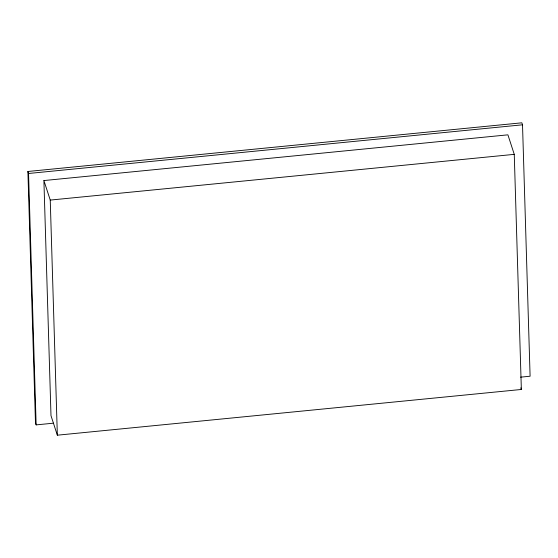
<?xml version="1.0" encoding="UTF-8"?>
<svg xmlns="http://www.w3.org/2000/svg" width="558" height="558" viewBox="0 0 558 558"><rect width="100%" height="100%" fill="white"/><g stroke="black" fill="none" stroke-linecap="round" stroke-linejoin="round"><path stroke-width="0.84" d="M53.47 423.18L36.137 424.889L35.482 422.887L27.9 171.48L521.863 122.809L522.518 124.811L530.1 376.218L520.565 377.159M27.9 171.48L28.549 173.482L522.518 124.811M43.901 180.555L507.913 134.834L514.26 154.357L521.353 389.47L57.341 435.191L50.994 415.668L43.901 180.555L50.248 200.078L57.341 435.191M50.248 200.078L514.26 154.357M520.823 387.845L521.353 389.47M28.549 173.482L36.137 424.889"/></g></svg>
